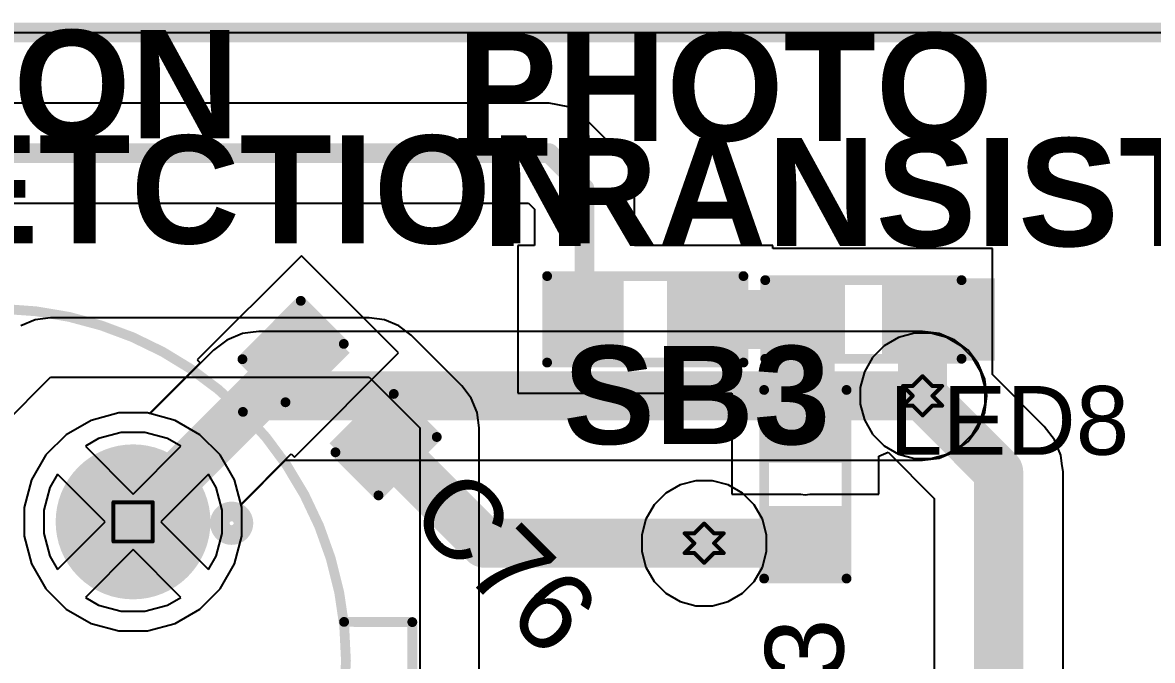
# Model space of a CAD drawing. Header units: inches. Extents: x -3 to 5437, y -3 to 5435.
# Drawn here: x 181.02 to 195.63, y 113.1 to 121.35 of the extents above; entities that cross this region are included whole.
import ezdxf

# ---------------------------------------------------------------- set-up
doc = ezdxf.new("R2010")
doc.units = ezdxf.units.IN
for name, color, linetype in [('Board Outline', 216, 'Continuous'), ('Bottom Layer', 5, 'Continuous'), ('Bottom Solder', 6, 'Continuous'), ('Drill Drawing', 1, 'Continuous'), ('GND', 16, 'Continuous'), ('Multi-Layer', 9, 'Continuous'), ('Pad Holes', 156, 'Continuous'), ('PWR', 76, 'Continuous'), ('Top Layer', 1, 'Continuous'), ('Top Overlay', 2, 'Continuous'), ('Top Paste', 8, 'Continuous'), ('Top Solder', 216, 'Continuous'), ('Via Holes', 16, 'Continuous')]:
    doc.layers.add(name, color=color, linetype=linetype)
doc.styles.add('Arial', font='', dxfattribs={"height": 0.2})
doc.styles.add('Arial_Bold', font='', dxfattribs={"height": 0.2})
doc.styles.get('Arial').set_extended_font_data('Arial')
doc.styles.get('Arial_Bold').set_extended_font_data('Arial', bold=True)

# ---------------------------------------------------------------- blocks, each defined once
blk = doc.blocks.new('AS312_288')
at = {"layer": 'Bottom Layer'}
h = blk.add_hatch(color=5, dxfattribs=at)
edge = h.paths.add_edge_path()
edge.add_arc((-2.54, 1.27), 0.8999982, 0, 360)
h = blk.add_hatch(color=5, dxfattribs=at)
edge = h.paths.add_edge_path()
edge.add_arc((2.54, 1.27), 0.8999982, 0, 360)
h = blk.add_hatch(color=5, dxfattribs=at)
edge = h.paths.add_edge_path()
edge.add_arc((2.54e-06, -1.27), 0.8999982, 0, 360)
at = {"layer": 'Bottom Solder'}
h = blk.add_hatch(color=6, dxfattribs=at)
edge = h.paths.add_edge_path()
edge.add_arc((-2.54, 1.27), 1.0015982, 0, 360)
h = blk.add_hatch(color=6, dxfattribs=at)
edge = h.paths.add_edge_path()
edge.add_arc((2.54, 1.27), 1.0015982, 0, 360)
h = blk.add_hatch(color=6, dxfattribs=at)
edge = h.paths.add_edge_path()
edge.add_arc((2.54e-06, -1.27), 1.0015982, 0, 360)
at = {"layer": 'GND'}
h = blk.add_hatch(color=16, dxfattribs=at)
edge = h.paths.add_edge_path()
edge.add_arc((-2.54, 1.27), 0.8999982, 0, 360)
h = blk.add_hatch(color=16, dxfattribs=at)
edge = h.paths.add_edge_path()
edge.add_arc((2.54, 1.27), 0.8999982, 0, 360)
h = blk.add_hatch(color=16, dxfattribs=at)
edge = h.paths.add_edge_path()
edge.add_arc((2.54e-06, -1.27), 0.8999982, 0, 360)
at = {"layer": 'Multi-Layer'}
h = blk.add_hatch(color=9, dxfattribs=at)
edge = h.paths.add_edge_path()
edge.add_arc((-2.54, 1.27), 0.8999982, 0, 360)
h = blk.add_hatch(color=9, dxfattribs=at)
edge = h.paths.add_edge_path()
edge.add_arc((2.54, 1.27), 0.8999982, 0, 360)
h = blk.add_hatch(color=9, dxfattribs=at)
edge = h.paths.add_edge_path()
edge.add_arc((2.54e-06, -1.27), 0.8999982, 0, 360)
at = {"layer": 'Pad Holes'}
h = blk.add_hatch(color=7, dxfattribs=at)
edge = h.paths.add_edge_path()
edge.add_arc((-2.54, 1.27), 0.4499991, 0, 360)
h = blk.add_hatch(color=7, dxfattribs=at)
edge = h.paths.add_edge_path()
edge.add_arc((2.54, 1.27), 0.4499991, 0, 360)
h = blk.add_hatch(color=7, dxfattribs=at)
edge = h.paths.add_edge_path()
edge.add_arc((2.54e-06, -1.27), 0.4499991, 0, 360)
at = {"layer": 'PWR'}
h = blk.add_hatch(color=76, dxfattribs=at)
edge = h.paths.add_edge_path()
edge.add_arc((-2.54, 1.27), 0.8999982, 0, 360)
h = blk.add_hatch(color=76, dxfattribs=at)
edge = h.paths.add_edge_path()
edge.add_arc((2.54, 1.27), 0.8999982, 0, 360)
h = blk.add_hatch(color=76, dxfattribs=at)
edge = h.paths.add_edge_path()
edge.add_arc((2.54e-06, -1.27), 0.8999982, 0, 360)
at = {"layer": 'Top Layer'}
h = blk.add_hatch(color=1, dxfattribs=at)
edge = h.paths.add_edge_path()
edge.add_arc((-2.54, 1.27), 0.8999982, 0, 360)
h = blk.add_hatch(color=1, dxfattribs=at)
edge = h.paths.add_edge_path()
edge.add_arc((2.54, 1.27), 0.8999982, 0, 360)
h = blk.add_hatch(color=1, dxfattribs=at)
edge = h.paths.add_edge_path()
edge.add_arc((2.54e-06, -1.27), 0.8999982, 0, 360)
at = {"layer": 'Top Solder'}
h = blk.add_hatch(color=216, dxfattribs=at)
edge = h.paths.add_edge_path()
edge.add_arc((-2.54, 1.27), 1.0015982, 0, 360)
h = blk.add_hatch(color=216, dxfattribs=at)
edge = h.paths.add_edge_path()
edge.add_arc((2.54, 1.27), 1.0015982, 0, 360)
h = blk.add_hatch(color=216, dxfattribs=at)
edge = h.paths.add_edge_path()
edge.add_arc((2.54e-06, -1.27), 1.0015982, 0, 360)
at = {"layer": 'Top Overlay'}
for points in [[(4.54999852, 1.27, 0.127, 0.127, 1), (-4.550003599999999, 1.27, 0.127, 0.127, 1)], [(-3.50271334, 5.44806886, 0.0635, 0.0635, 1), (-3.43921334, 5.44806886, 0.0635, 0.0635, 1)], [(-3.50271334, 5.44806886, 0.0635, 0.0635, 1), (-3.43921334, 5.44806886, 0.0635, 0.0635, 1)], [(-2.8785947, 4.823952759999999, 0.0635, 0.0635, 1), (-2.8150947, 4.823952759999999, 0.0635, 0.0635, 1)], [(-4.21027352, 4.74050868, 0.0635, 0.0635, 1), (-4.14677352, 4.74050868, 0.0635, 0.0635, 1)], [(-4.209818859999999, 4.74096334, 0.0635, 0.0635, 1), (-4.14631886, 4.74096334, 0.0635, 0.0635, 1)], [(-3.587749999999999, 4.11479746, 0.0635, 0.0635, 1), (-3.52425, 4.11479746, 0.0635, 0.0635, 1)], [(-3.2766, 2.1844, 0.254, 0.254, 1), (-3.581399999999999, 2.1844, 0.254, 0.254, 1)], [(-3.644899999999999, 2.1844, 0.127, 0.127, 1), (-3.5179, 2.1844, 0.127, 0.127, 1)], [(-3.3401, 2.1844, 0.127, 0.127, 1), (-3.2131, 2.1844, 0.127, 0.127, 1)], [(-4.5817536, 1.27, 0.0635, 0.0635, 1), (-4.5182536, 1.27, 0.0635, 0.0635, 1)], [(4.51824852, 1.27, 0.0635, 0.0635, 1), (4.58174852, 1.27, 0.0635, 0.0635, 1)]]:
    blk.add_lwpolyline(points, format="xyseb", close=True, dxfattribs=at)
for points in [[(-3.47096334, 5.44806886, 0.127, 0.127, 0), (-4.17806886, 4.74096334, 0.127, 0.127, 0)], [(-2.8468447, 4.823952759999999, 0.127, 0.127, 0), (-3.47096334, 5.44806886, 0.127, 0.127, 0)], [(-3.556, 4.11479746, 0.127, 0.127, 0), (-4.17852352, 4.74050868, 0.127, 0.127, 0)]]:
    blk.add_lwpolyline(points, format="xyseb", dxfattribs=at)
blk = doc.blocks.new('ALS_PT19_315C_L177_TR_329')
at = {"layer": 'Top Layer'}
for points in [[(-1.15999895, 0.41000045), (-0.33999805, 0.41000045), (-0.33999805, -0.41000045), (-1.15999895, -0.41000045)], [(0.34000059, 0.41000045), (1.16000149, 0.41000045), (1.16000149, -0.41000045), (0.34000059, -0.41000045)]]:
    blk.add_hatch(color=1, dxfattribs=at).paths.add_polyline_path(points)
at = {"layer": 'Top Overlay'}
blk.add_hatch(color=2, dxfattribs=at).paths.add_polyline_path([(-1.70194478, -0.53325522), (-1.27014478, -0.53325522), (-1.27014478, 0.5335447799999999), (-1.70194478, 0.5335447799999999)])
at = {"layer": 'Top Paste'}
for points in [[(-1.15999895, 0.41000045), (-0.33999805, 0.41000045), (-0.33999805, -0.41000045), (-1.15999895, -0.41000045)], [(0.34000059, 0.41000045), (1.16000149, 0.41000045), (1.16000149, -0.41000045), (0.34000059, -0.41000045)]]:
    blk.add_hatch(color=8, dxfattribs=at).paths.add_polyline_path(points)
at = {"layer": 'Top Solder'}
for points in [[(-1.26159895, 0.51160045), (-0.23839805, 0.51160045), (-0.23839805, -0.51160045), (-1.26159895, -0.51160045)], [(0.23840059, 0.51160045), (1.26160149, 0.51160045), (1.26160149, -0.51160045), (0.23840059, -0.51160045)]]:
    blk.add_hatch(color=216, dxfattribs=at).paths.add_polyline_path(points)
at = {"layer": 'Top Overlay'}
for points in [[(-1.26999746, 0.508, 0.127, 0.127, 0), (-1.26999746, -0.508, 0.127, 0.127, 0)], [(1.2446, 0.508, 0.127, 0.127, 0), (-1.26999746, 0.508, 0.127, 0.127, 0)], [(1.27, 0.508, 0.127, 0.127, 0), (1.27, -0.508, 0.127, 0.127, 0)], [(1.27, -0.508, 0.127, 0.127, 0), (-1.26999746, -0.508, 0.127, 0.127, 0)]]:
    blk.add_lwpolyline(points, format="xyseb", dxfattribs=at)
for points in [[(-1.30174746, 0.508, 0.0635, 0.0635, 1), (-1.23824746, 0.508, 0.0635, 0.0635, 1)], [(-1.30174746, 0.508, 0.0635, 0.0635, 1), (-1.23824746, 0.508, 0.0635, 0.0635, 1)], [(1.21285, 0.508, 0.0635, 0.0635, 1), (1.27635, 0.508, 0.0635, 0.0635, 1)], [(1.23825, 0.508, 0.0635, 0.0635, 1), (1.30175, 0.508, 0.0635, 0.0635, 1)], [(-1.30174746, -0.508, 0.0635, 0.0635, 1), (-1.23824746, -0.508, 0.0635, 0.0635, 1)], [(-1.30174746, -0.508, 0.0635, 0.0635, 1), (-1.23824746, -0.508, 0.0635, 0.0635, 1)], [(1.23825, -0.508, 0.0635, 0.0635, 1), (1.30175, -0.508, 0.0635, 0.0635, 1)], [(1.23825, -0.508, 0.0635, 0.0635, 1), (1.30175, -0.508, 0.0635, 0.0635, 1)]]:
    blk.add_lwpolyline(points, format="xyseb", close=True, dxfattribs=at)
blk = doc.blocks.new('C__0603_350')
at = {"layer": 'Top Layer'}
for points in [[(-0.3809999999999999, 0.4445), (-0.3809999999999999, -0.4445), (-1.143, -0.4445), (-1.143, 0.4445)], [(1.143, 0.4445), (1.143, -0.4445), (0.3809999999999999, -0.4445), (0.3809999999999999, 0.4445)]]:
    blk.add_hatch(color=1, dxfattribs=at).paths.add_polyline_path(points)
at = {"layer": 'Top Paste'}
for points in [[(-0.3809999999999999, 0.4445), (-0.3809999999999999, -0.4445), (-1.143, -0.4445), (-1.143, 0.4445)], [(1.143, 0.4445), (1.143, -0.4445), (0.3809999999999999, -0.4445), (0.3809999999999999, 0.4445)]]:
    blk.add_hatch(color=8, dxfattribs=at).paths.add_polyline_path(points)
at = {"layer": 'Top Solder'}
for points in [[(-0.3210001199999999, 0.50449988), (-0.3210001199999999, -0.50449988), (-1.20299988, -0.50449988), (-1.20299988, 0.50449988)], [(1.20299988, 0.50449988), (1.20299988, -0.50449988), (0.3210001199999999, -0.50449988), (0.3210001199999999, 0.50449988)]]:
    blk.add_hatch(color=216, dxfattribs=at).paths.add_polyline_path(points)
at = {"layer": 'Top Overlay'}
for points in [[(-1.2446, -0.5334, 0.127, 0.127, 0), (-1.2446, 0.5334, 0.127, 0.127, 0)], [(-1.2446, 0.5334, 0.127, 0.127, 0), (-0.4571999999999999, 0.5334, 0.127, 0.127, 0)], [(0.4571999999999999, 0.5334, 0.127, 0.127, 0), (1.2446, 0.5334, 0.127, 0.127, 0)], [(1.2446, -0.5334, 0.127, 0.127, 0), (1.2446, 0.5334, 0.127, 0.127, 0)], [(-1.2446, -0.5334, 0.127, 0.127, 0), (-0.4571999999999999, -0.5334, 0.127, 0.127, 0)], [(0.4571999999999999, -0.5334, 0.127, 0.127, 0), (1.2446, -0.5334, 0.127, 0.127, 0)]]:
    blk.add_lwpolyline(points, format="xyseb", dxfattribs=at)
for points in [[(-1.27635, 0.5334, 0.0635, 0.0635, 1), (-1.21285, 0.5334, 0.0635, 0.0635, 1)], [(-1.27635, 0.5334, 0.0635, 0.0635, 1), (-1.21285, 0.5334, 0.0635, 0.0635, 1)], [(-0.4889499999999999, 0.5334, 0.0635, 0.0635, 1), (-0.42545, 0.5334, 0.0635, 0.0635, 1)], [(0.42545, 0.5334, 0.0635, 0.0635, 1), (0.4889499999999999, 0.5334, 0.0635, 0.0635, 1)], [(1.21285, 0.5334, 0.0635, 0.0635, 1), (1.27635, 0.5334, 0.0635, 0.0635, 1)], [(1.21285, 0.5334, 0.0635, 0.0635, 1), (1.27635, 0.5334, 0.0635, 0.0635, 1)], [(-1.27635, -0.5334, 0.0635, 0.0635, 1), (-1.21285, -0.5334, 0.0635, 0.0635, 1)], [(-1.27635, -0.5334, 0.0635, 0.0635, 1), (-1.21285, -0.5334, 0.0635, 0.0635, 1)], [(-0.4889499999999999, -0.5334, 0.0635, 0.0635, 1), (-0.42545, -0.5334, 0.0635, 0.0635, 1)], [(0.42545, -0.5334, 0.0635, 0.0635, 1), (0.4889499999999999, -0.5334, 0.0635, 0.0635, 1)], [(1.21285, -0.5334, 0.0635, 0.0635, 1), (1.27635, -0.5334, 0.0635, 0.0635, 1)], [(1.21285, -0.5334, 0.0635, 0.0635, 1), (1.27635, -0.5334, 0.0635, 0.0635, 1)]]:
    blk.add_lwpolyline(points, format="xyseb", close=True, dxfattribs=at)
blk = doc.blocks.new('S______B______417')
at = {"layer": 'Top Layer'}
for points in [[(-1.143, -0.4445), (-1.143, 0.4445), (-0.3809999999999999, 0.4445), (-0.3809999999999999, -0.4445)], [(0.3809999999999999, -0.4445), (0.3809999999999999, 0.4445), (1.143, 0.4445), (1.143, -0.4445)]]:
    blk.add_hatch(color=1, dxfattribs=at).paths.add_polyline_path(points)
at = {"layer": 'Top Paste'}
for points in [[(-1.143, -0.4445), (-1.143, 0.4445), (-0.3809999999999999, 0.4445), (-0.3809999999999999, -0.4445)], [(0.3809999999999999, -0.4445), (0.3809999999999999, 0.4445), (1.143, 0.4445), (1.143, -0.4445)]]:
    blk.add_hatch(color=8, dxfattribs=at).paths.add_polyline_path(points)
at = {"layer": 'Top Solder'}
for points in [[(-1.2446, -0.5460999999999999), (-1.2446, 0.5460999999999999), (-0.2794, 0.5460999999999999), (-0.2794, -0.5460999999999999)], [(0.2794, -0.5460999999999999), (0.2794, 0.5460999999999999), (1.2446, 0.5460999999999999), (1.2446, -0.5460999999999999)]]:
    blk.add_hatch(color=216, dxfattribs=at).paths.add_polyline_path(points)
at = {"layer": 'Top Overlay'}
for points in [[(1.27, 0.5588, 0.127, 0.127, 0), (-1.27, 0.5588, 0.127, 0.127, 0)], [(-1.27, 0.5588, 0.127, 0.127, 0), (-1.27, -0.5588, 0.127, 0.127, 0)], [(1.27, 0.5588, 0.127, 0.127, 0), (1.27, -0.5588, 0.127, 0.127, 0)], [(1.27, -0.5588, 0.127, 0.127, 0), (-1.27, -0.5588, 0.127, 0.127, 0)]]:
    blk.add_lwpolyline(points, format="xyseb", dxfattribs=at)
for points in [[(-1.30175, 0.5588, 0.0635, 0.0635, 1), (-1.23825, 0.5588, 0.0635, 0.0635, 1)], [(-1.30175, 0.5588, 0.0635, 0.0635, 1), (-1.23825, 0.5588, 0.0635, 0.0635, 1)], [(1.23825, 0.5588, 0.0635, 0.0635, 1), (1.30175, 0.5588, 0.0635, 0.0635, 1)], [(1.23825, 0.5588, 0.0635, 0.0635, 1), (1.30175, 0.5588, 0.0635, 0.0635, 1)], [(-1.30175, -0.5588, 0.0635, 0.0635, 1), (-1.23825, -0.5588, 0.0635, 0.0635, 1)], [(-1.30175, -0.5588, 0.0635, 0.0635, 1), (-1.23825, -0.5588, 0.0635, 0.0635, 1)], [(1.23825, -0.5588, 0.0635, 0.0635, 1), (1.30175, -0.5588, 0.0635, 0.0635, 1)], [(1.23825, -0.5588, 0.0635, 0.0635, 1), (1.30175, -0.5588, 0.0635, 0.0635, 1)]]:
    blk.add_lwpolyline(points, format="xyseb", close=True, dxfattribs=at)
blk = doc.blocks.new('R___0603_423')
at = {"layer": 'Top Layer'}
for points in [[(-0.3809999999999999, 0.4445), (-0.3809999999999999, -0.4445), (-1.143, -0.4445), (-1.143, 0.4445)], [(1.143, 0.4445), (1.143, -0.4445), (0.3809999999999999, -0.4445), (0.3809999999999999, 0.4445)]]:
    blk.add_hatch(color=1, dxfattribs=at).paths.add_polyline_path(points)
at = {"layer": 'Top Paste'}
for points in [[(-0.3809999999999999, 0.4445), (-0.3809999999999999, -0.4445), (-1.143, -0.4445), (-1.143, 0.4445)], [(1.143, 0.4445), (1.143, -0.4445), (0.3809999999999999, -0.4445), (0.3809999999999999, 0.4445)]]:
    blk.add_hatch(color=8, dxfattribs=at).paths.add_polyline_path(points)
at = {"layer": 'Top Solder'}
for points in [[(-0.2794, 0.5460999999999999), (-0.2794, -0.5460999999999999), (-1.2446, -0.5460999999999999), (-1.2446, 0.5460999999999999)], [(1.2446, 0.5460999999999999), (1.2446, -0.5460999999999999), (0.2794, -0.5460999999999999), (0.2794, 0.5460999999999999)]]:
    blk.add_hatch(color=216, dxfattribs=at).paths.add_polyline_path(points)
at = {"layer": 'Top Overlay'}
for points in [[(-1.2192, 0.5334, 0.127, 0.127, 0), (-1.2192, -0.5334, 0.127, 0.127, 0)], [(-1.2192, 0.5334, 0.127, 0.127, 0), (1.2192, 0.5334, 0.127, 0.127, 0)], [(1.2192, 0.5334, 0.127, 0.127, 0), (1.2192, -0.5334, 0.127, 0.127, 0)], [(-1.2192, -0.5334, 0.127, 0.127, 0), (1.2192, -0.5334, 0.127, 0.127, 0)]]:
    blk.add_lwpolyline(points, format="xyseb", dxfattribs=at)
for points in [[(-1.25095, 0.5334, 0.0635, 0.0635, 1), (-1.18745, 0.5334, 0.0635, 0.0635, 1)], [(-1.25095, 0.5334, 0.0635, 0.0635, 1), (-1.18745, 0.5334, 0.0635, 0.0635, 1)], [(1.18745, 0.5334, 0.0635, 0.0635, 1), (1.25095, 0.5334, 0.0635, 0.0635, 1)], [(1.18745, 0.5334, 0.0635, 0.0635, 1), (1.25095, 0.5334, 0.0635, 0.0635, 1)], [(-1.25095, -0.5334, 0.0635, 0.0635, 1), (-1.18745, -0.5334, 0.0635, 0.0635, 1)], [(-1.25095, -0.5334, 0.0635, 0.0635, 1), (-1.18745, -0.5334, 0.0635, 0.0635, 1)], [(1.18745, -0.5334, 0.0635, 0.0635, 1), (1.25095, -0.5334, 0.0635, 0.0635, 1)], [(1.18745, -0.5334, 0.0635, 0.0635, 1), (1.25095, -0.5334, 0.0635, 0.0635, 1)]]:
    blk.add_lwpolyline(points, format="xyseb", close=True, dxfattribs=at)

msp = doc.modelspace()

# ---------------------------------------------------------------- hatches: boundary and pattern name
at = {"layer": 'Bottom Layer'}
h = msp.add_hatch(color=5, dxfattribs=at)
edge = h.paths.add_edge_path()
edge.add_arc((192.66178384, 116.5233382), 0.2999994, 0, 360)
h = msp.add_hatch(color=5, dxfattribs=at)
edge = h.paths.add_edge_path()
edge.add_arc((189.83623704, 114.6183382), 0.2999994, 0, 360)
at = {"layer": 'GND'}
h = msp.add_hatch(color=16, dxfattribs=at)
edge = h.paths.add_edge_path()
edge.add_arc((192.66178384, 116.5233382), 0.2999994, 0, 360)
h = msp.add_hatch(color=16, dxfattribs=at)
edge = h.paths.add_edge_path()
edge.add_arc((189.83623704, 114.6183382), 0.2999994, 0, 360)
at = {"layer": 'PWR'}
h = msp.add_hatch(color=76, dxfattribs=at)
edge = h.paths.add_edge_path()
edge.add_arc((192.66178384, 116.5233382), 0.2999994, 0, 360)
h = msp.add_hatch(color=76, dxfattribs=at)
edge = h.paths.add_edge_path()
edge.add_arc((189.83623704, 114.6183382), 0.2999994, 0, 360)
at = {"layer": 'Top Layer'}
h = msp.add_hatch(color=1, dxfattribs=at)
edge = h.paths.add_edge_path()
edge.add_arc((192.66178384, 116.5233382), 0.2999994, 0, 360)
h = msp.add_hatch(color=1, dxfattribs=at)
edge = h.paths.add_edge_path()
edge.add_arc((189.83623704, 114.6183382), 0.2999994, 0, 360)
at = {"layer": 'Via Holes'}
h = msp.add_hatch(color=7, dxfattribs=at)
edge = h.paths.add_edge_path()
edge.add_arc((192.66178384, 116.5233382), 0.1499997, 0, 360)
h = msp.add_hatch(color=7, dxfattribs=at)
edge = h.paths.add_edge_path()
edge.add_arc((189.83623704, 114.6183382), 0.1499997, 0, 360)

# ---------------------------------------------------------------- linework, layer by layer
at = {"layer": 'Board Outline'}
msp.add_lwpolyline([(-2.77697438, 121.22046368, 0.254, 0.254, 0), (202.22302456, 121.22046368, 0.254, 0.254, 0)], format="xyseb", dxfattribs=at)
at = {"layer": 'Bottom Layer'}
for p, q in [((50.23043294, 121.22043066), (198.6776824, 121.22043066)), ((183.66041246, 117.24441118), (183.48797186, 117.11208988)), ((183.86122486, 117.3275911), (183.66041246, 117.24441118)), ((183.9689742, 117.34177446), (183.86122486, 117.3275911)), ((184.07672354, 117.35596036), (183.9689742, 117.34177446)), ((192.66178384, 117.35596036), (184.07672354, 117.35596036)), ((192.87728252, 117.32758856), (192.66178384, 117.35596036)), ((193.07809492, 117.24441118), (192.87728252, 117.32758856)), ((193.25053552, 117.11208988), (193.07809492, 117.24441118)), ((183.48797186, 117.11208988), (182.6686085, 116.29272652)), ((193.38285682, 116.93964928), (193.25053552, 117.11208988)), ((193.4660342, 116.73883688), (193.38285682, 116.93964928)), ((193.494406, 116.5233382), (193.4660342, 116.73883688)), ((193.4660342, 116.30783952), (193.494406, 116.5233382)), ((181.90418534, 116.20631064), (181.58311918, 116.02094398)), ((182.2622847, 116.30226168), (181.90418534, 116.20631064)), ((182.63301802, 116.30226168), (182.2622847, 116.30226168)), ((182.6686085, 116.29272652), (182.63301802, 116.30226168)), ((193.38285682, 116.10702712), (193.4660342, 116.30783952)), ((193.25053552, 115.93458652), (193.38285682, 116.10702712)), ((181.58311918, 116.02094398), (181.3209734, 115.7587982)), ((193.07809492, 115.80226522), (193.25053552, 115.93458652)), ((192.87728252, 115.71908784), (193.07809492, 115.80226522)), ((181.3209734, 115.7587982), (181.13560674, 115.43773204)), ((183.84611186, 115.11522316), (184.42160474, 115.69071604)), ((184.42160474, 115.69071604), (192.66178384, 115.69071604)), ((192.66178384, 115.69071604), (192.87728252, 115.71908784)), ((181.13560674, 115.43773204), (181.0396557, 115.07963268)), ((181.0396557, 115.07963268), (181.0396557, 114.70889936)), ((183.85564702, 115.07963268), (183.84611186, 115.11522316)), ((183.85564702, 114.70889936), (183.85564702, 115.07963268)), ((181.0396557, 114.70889936), (181.13560674, 114.3508)), ((183.75969598, 114.3508), (183.85564702, 114.70889936)), ((181.13560674, 114.3508), (181.3209734, 114.02973384)), ((183.57432932, 114.02973384), (183.75969598, 114.3508)), ((181.3209734, 114.02973384), (181.58311918, 113.76758806)), ((183.31218354, 113.76758806), (183.57432932, 114.02973384)), ((181.58311918, 113.76758806), (181.90418534, 113.5822214)), ((182.99111738, 113.5822214), (183.31218354, 113.76758806)), ((181.90418534, 113.5822214), (182.2622847, 113.48627036)), ((182.63301802, 113.48627036), (182.99111738, 113.5822214)), ((182.2622847, 113.48627036), (182.63301802, 113.48627036))]:
    msp.add_line(p, q, dxfattribs=at)
for points in [[(182.44765136, 114.89426602, 0.635, 0.635, 0), (184.07672354, 116.5233382, 0.635, 0.635, 0)], [(184.07672354, 116.5233382, 0.635, 0.635, 0), (192.66178384, 116.5233382, 0.635, 0.635, 0)]]:
    msp.add_lwpolyline(points, format="xyseb", dxfattribs=at)
for points in [[(183.91797354, 116.5233382, 0.3175, 0.3175, 1), (184.23547354, 116.5233382, 0.3175, 0.3175, 1)], [(183.91797354, 116.5233382, 0.3175, 0.3175, 1), (184.23547354, 116.5233382, 0.3175, 0.3175, 1)], [(192.50303384, 116.5233382, 0.3175, 0.3175, 1), (192.82053384, 116.5233382, 0.3175, 0.3175, 1)], [(182.28890136, 114.89426602, 0.3175, 0.3175, 1), (182.60640136, 114.89426602, 0.3175, 0.3175, 1)]]:
    msp.add_lwpolyline(points, format="xyseb", close=True, dxfattribs=at)
at = {"layer": 'Drill Drawing'}
for points in [[(192.53478384, 116.6503382, 0.0508, 0.0508, 0), (192.66178384, 116.7773382, 0.0508, 0.0508, 0)], [(192.66178384, 116.7773382, 0.0508, 0.0508, 0), (192.78878384, 116.6503382, 0.0508, 0.0508, 0)], [(192.40778384, 116.6503382, 0.0508, 0.0508, 0), (192.53478384, 116.5233382, 0.0508, 0.0508, 0)], [(192.40778384, 116.6503382, 0.0508, 0.0508, 0), (192.53478384, 116.6503382, 0.0508, 0.0508, 0)], [(192.78878384, 116.6503382, 0.0508, 0.0508, 0), (192.91578384, 116.6503382, 0.0508, 0.0508, 0)], [(192.78878384, 116.5233382, 0.0508, 0.0508, 0), (192.91578384, 116.6503382, 0.0508, 0.0508, 0)], [(192.40778384, 116.3963382, 0.0508, 0.0508, 0), (192.53478384, 116.5233382, 0.0508, 0.0508, 0)], [(192.78878384, 116.5233382, 0.0508, 0.0508, 0), (192.91578384, 116.3963382, 0.0508, 0.0508, 0)], [(192.40778384, 116.3963382, 0.0508, 0.0508, 0), (192.53478384, 116.3963382, 0.0508, 0.0508, 0)], [(192.53478384, 116.3963382, 0.0508, 0.0508, 0), (192.66178384, 116.2693382, 0.0508, 0.0508, 0)], [(192.66178384, 116.2693382, 0.0508, 0.0508, 0), (192.78878384, 116.3963382, 0.0508, 0.0508, 0)], [(192.78878384, 116.3963382, 0.0508, 0.0508, 0), (192.91578384, 116.3963382, 0.0508, 0.0508, 0)], [(182.19365136, 115.14826602, 0.0508, 0.0508, 0), (182.70165136, 115.14826602, 0.0508, 0.0508, 0)], [(182.19365136, 114.64026602, 0.0508, 0.0508, 0), (182.19365136, 115.14826602, 0.0508, 0.0508, 0)], [(182.70165136, 114.64026602, 0.0508, 0.0508, 0), (182.70165136, 115.14826602, 0.0508, 0.0508, 0)], [(189.70923704, 114.7453382, 0.0508, 0.0508, 0), (189.83623704, 114.8723382, 0.0508, 0.0508, 0)], [(189.83623704, 114.8723382, 0.0508, 0.0508, 0), (189.96323704, 114.7453382, 0.0508, 0.0508, 0)], [(189.58223704, 114.7453382, 0.0508, 0.0508, 0), (189.70923704, 114.6183382, 0.0508, 0.0508, 0)], [(189.58223704, 114.7453382, 0.0508, 0.0508, 0), (189.70923704, 114.7453382, 0.0508, 0.0508, 0)], [(189.96323704, 114.7453382, 0.0508, 0.0508, 0), (190.09023704, 114.7453382, 0.0508, 0.0508, 0)], [(189.96323704, 114.6183382, 0.0508, 0.0508, 0), (190.09023704, 114.7453382, 0.0508, 0.0508, 0)], [(182.19365136, 114.64026602, 0.0508, 0.0508, 0), (182.70165136, 114.64026602, 0.0508, 0.0508, 0)], [(189.58223704, 114.4913382, 0.0508, 0.0508, 0), (189.70923704, 114.6183382, 0.0508, 0.0508, 0)], [(189.96323704, 114.6183382, 0.0508, 0.0508, 0), (190.09023704, 114.4913382, 0.0508, 0.0508, 0)], [(189.58223704, 114.4913382, 0.0508, 0.0508, 0), (189.70923704, 114.4913382, 0.0508, 0.0508, 0)], [(189.70923704, 114.4913382, 0.0508, 0.0508, 0), (189.83623704, 114.3643382, 0.0508, 0.0508, 0)], [(189.83623704, 114.3643382, 0.0508, 0.0508, 0), (189.96323704, 114.4913382, 0.0508, 0.0508, 0)], [(189.96323704, 114.4913382, 0.0508, 0.0508, 0), (190.09023704, 114.4913382, 0.0508, 0.0508, 0)]]:
    msp.add_lwpolyline(points, format="xyseb", dxfattribs=at)
for points in [[(192.64908384, 116.7773382, 0.0254, 0.0254, 1), (192.67448384, 116.7773382, 0.0254, 0.0254, 1)], [(192.64908384, 116.7773382, 0.0254, 0.0254, 1), (192.67448384, 116.7773382, 0.0254, 0.0254, 1)], [(192.39508384, 116.6503382, 0.0254, 0.0254, 1), (192.42048384, 116.6503382, 0.0254, 0.0254, 1)], [(192.39508384, 116.6503382, 0.0254, 0.0254, 1), (192.42048384, 116.6503382, 0.0254, 0.0254, 1)], [(192.52208384, 116.6503382, 0.0254, 0.0254, 1), (192.54748384, 116.6503382, 0.0254, 0.0254, 1)], [(192.52208384, 116.6503382, 0.0254, 0.0254, 1), (192.54748384, 116.6503382, 0.0254, 0.0254, 1)], [(192.77608384, 116.6503382, 0.0254, 0.0254, 1), (192.80148384, 116.6503382, 0.0254, 0.0254, 1)], [(192.77608384, 116.6503382, 0.0254, 0.0254, 1), (192.80148384, 116.6503382, 0.0254, 0.0254, 1)], [(192.90308384, 116.6503382, 0.0254, 0.0254, 1), (192.92848384, 116.6503382, 0.0254, 0.0254, 1)], [(192.90308384, 116.6503382, 0.0254, 0.0254, 1), (192.92848384, 116.6503382, 0.0254, 0.0254, 1)], [(192.52208384, 116.5233382, 0.0254, 0.0254, 1), (192.54748384, 116.5233382, 0.0254, 0.0254, 1)], [(192.52208384, 116.5233382, 0.0254, 0.0254, 1), (192.54748384, 116.5233382, 0.0254, 0.0254, 1)], [(192.77608384, 116.5233382, 0.0254, 0.0254, 1), (192.80148384, 116.5233382, 0.0254, 0.0254, 1)], [(192.77608384, 116.5233382, 0.0254, 0.0254, 1), (192.80148384, 116.5233382, 0.0254, 0.0254, 1)], [(192.39508384, 116.3963382, 0.0254, 0.0254, 1), (192.42048384, 116.3963382, 0.0254, 0.0254, 1)], [(192.39508384, 116.3963382, 0.0254, 0.0254, 1), (192.42048384, 116.3963382, 0.0254, 0.0254, 1)], [(192.52208384, 116.3963382, 0.0254, 0.0254, 1), (192.54748384, 116.3963382, 0.0254, 0.0254, 1)], [(192.52208384, 116.3963382, 0.0254, 0.0254, 1), (192.54748384, 116.3963382, 0.0254, 0.0254, 1)], [(192.77608384, 116.3963382, 0.0254, 0.0254, 1), (192.80148384, 116.3963382, 0.0254, 0.0254, 1)], [(192.77608384, 116.3963382, 0.0254, 0.0254, 1), (192.80148384, 116.3963382, 0.0254, 0.0254, 1)], [(192.90308384, 116.3963382, 0.0254, 0.0254, 1), (192.92848384, 116.3963382, 0.0254, 0.0254, 1)], [(192.90308384, 116.3963382, 0.0254, 0.0254, 1), (192.92848384, 116.3963382, 0.0254, 0.0254, 1)], [(192.64908384, 116.2693382, 0.0254, 0.0254, 1), (192.67448384, 116.2693382, 0.0254, 0.0254, 1)], [(192.64908384, 116.2693382, 0.0254, 0.0254, 1), (192.67448384, 116.2693382, 0.0254, 0.0254, 1)], [(182.18095136, 115.14826602, 0.0254, 0.0254, 1), (182.20635136, 115.14826602, 0.0254, 0.0254, 1)], [(182.18095136, 115.14826602, 0.0254, 0.0254, 1), (182.20635136, 115.14826602, 0.0254, 0.0254, 1)], [(182.68895136, 115.14826602, 0.0254, 0.0254, 1), (182.71435136, 115.14826602, 0.0254, 0.0254, 1)], [(182.68895136, 115.14826602, 0.0254, 0.0254, 1), (182.71435136, 115.14826602, 0.0254, 0.0254, 1)], [(189.82353704, 114.8723382, 0.0254, 0.0254, 1), (189.84893704, 114.8723382, 0.0254, 0.0254, 1)], [(189.82353704, 114.8723382, 0.0254, 0.0254, 1), (189.84893704, 114.8723382, 0.0254, 0.0254, 1)], [(189.56953704, 114.7453382, 0.0254, 0.0254, 1), (189.59493704, 114.7453382, 0.0254, 0.0254, 1)], [(189.56953704, 114.7453382, 0.0254, 0.0254, 1), (189.59493704, 114.7453382, 0.0254, 0.0254, 1)], [(189.69653704, 114.7453382, 0.0254, 0.0254, 1), (189.72193704, 114.7453382, 0.0254, 0.0254, 1)], [(189.69653704, 114.7453382, 0.0254, 0.0254, 1), (189.72193704, 114.7453382, 0.0254, 0.0254, 1)], [(189.95053704, 114.7453382, 0.0254, 0.0254, 1), (189.97593704, 114.7453382, 0.0254, 0.0254, 1)], [(189.95053704, 114.7453382, 0.0254, 0.0254, 1), (189.97593704, 114.7453382, 0.0254, 0.0254, 1)], [(190.07753704, 114.7453382, 0.0254, 0.0254, 1), (190.10293704, 114.7453382, 0.0254, 0.0254, 1)], [(190.07753704, 114.7453382, 0.0254, 0.0254, 1), (190.10293704, 114.7453382, 0.0254, 0.0254, 1)], [(182.18095136, 114.64026602, 0.0254, 0.0254, 1), (182.20635136, 114.64026602, 0.0254, 0.0254, 1)], [(182.18095136, 114.64026602, 0.0254, 0.0254, 1), (182.20635136, 114.64026602, 0.0254, 0.0254, 1)], [(182.68895136, 114.64026602, 0.0254, 0.0254, 1), (182.71435136, 114.64026602, 0.0254, 0.0254, 1)], [(182.68895136, 114.64026602, 0.0254, 0.0254, 1), (182.71435136, 114.64026602, 0.0254, 0.0254, 1)], [(189.69653704, 114.6183382, 0.0254, 0.0254, 1), (189.72193704, 114.6183382, 0.0254, 0.0254, 1)], [(189.69653704, 114.6183382, 0.0254, 0.0254, 1), (189.72193704, 114.6183382, 0.0254, 0.0254, 1)], [(189.95053704, 114.6183382, 0.0254, 0.0254, 1), (189.97593704, 114.6183382, 0.0254, 0.0254, 1)], [(189.95053704, 114.6183382, 0.0254, 0.0254, 1), (189.97593704, 114.6183382, 0.0254, 0.0254, 1)], [(189.56953704, 114.4913382, 0.0254, 0.0254, 1), (189.59493704, 114.4913382, 0.0254, 0.0254, 1)], [(189.56953704, 114.4913382, 0.0254, 0.0254, 1), (189.59493704, 114.4913382, 0.0254, 0.0254, 1)], [(189.69653704, 114.4913382, 0.0254, 0.0254, 1), (189.72193704, 114.4913382, 0.0254, 0.0254, 1)], [(189.69653704, 114.4913382, 0.0254, 0.0254, 1), (189.72193704, 114.4913382, 0.0254, 0.0254, 1)], [(189.95053704, 114.4913382, 0.0254, 0.0254, 1), (189.97593704, 114.4913382, 0.0254, 0.0254, 1)], [(189.95053704, 114.4913382, 0.0254, 0.0254, 1), (189.97593704, 114.4913382, 0.0254, 0.0254, 1)], [(190.07753704, 114.4913382, 0.0254, 0.0254, 1), (190.10293704, 114.4913382, 0.0254, 0.0254, 1)], [(190.07753704, 114.4913382, 0.0254, 0.0254, 1), (190.10293704, 114.4913382, 0.0254, 0.0254, 1)], [(189.82353704, 114.3643382, 0.0254, 0.0254, 1), (189.84893704, 114.3643382, 0.0254, 0.0254, 1)], [(189.82353704, 114.3643382, 0.0254, 0.0254, 1), (189.84893704, 114.3643382, 0.0254, 0.0254, 1)]]:
    msp.add_lwpolyline(points, format="xyseb", close=True, dxfattribs=at)
at = {"layer": 'GND'}
for p, q in [((50.23045579999999, 121.2204586), (198.43117794, 121.2204586)), ((192.3499074, 117.27627294), (192.16566088, 117.16989774)), ((192.55540864, 117.3313376), (192.3499074, 117.27627294)), ((192.76815904, 117.3313376), (192.55540864, 117.3313376)), ((192.97366028, 117.27627294), (192.76815904, 117.3313376)), ((193.1579068, 117.16989774), (192.97366028, 117.27627294)), ((192.16566088, 117.16989774), (192.0152243, 117.01946116)), ((193.30834338, 117.01946116), (193.1579068, 117.16989774)), ((192.0152243, 117.01946116), (191.9088491, 116.83521464)), ((193.41471858, 116.83521464), (193.30834338, 117.01946116)), ((191.9088491, 116.83521464), (191.85378444, 116.6297134)), ((193.46978324, 116.6297134), (193.41471858, 116.83521464)), ((191.85378444, 116.6297134), (191.85378444, 116.416963)), ((193.46978324, 116.416963), (193.46978324, 116.6297134)), ((191.85378444, 116.416963), (191.9088491, 116.21146176)), ((193.41471858, 116.21146176), (193.46978324, 116.416963)), ((181.90418534, 116.20631064), (181.58311918, 116.02094398)), ((182.2622847, 116.30226168), (181.90418534, 116.20631064)), ((182.63301802, 116.30226168), (182.2622847, 116.30226168)), ((182.99111738, 116.20631064), (182.63301802, 116.30226168)), ((183.31218354, 116.02094398), (182.99111738, 116.20631064)), ((191.9088491, 116.21146176), (192.0152243, 116.02721524)), ((193.30834338, 116.02721524), (193.41471858, 116.21146176)), ((181.58311918, 116.02094398), (181.3209734, 115.7587982)), ((183.57432932, 115.7587982), (183.31218354, 116.02094398)), ((192.0152243, 116.02721524), (192.16566088, 115.87677866)), ((193.1579068, 115.87677866), (193.30834338, 116.02721524)), ((192.16566088, 115.87677866), (192.3499074, 115.77040346)), ((192.3499074, 115.77040346), (192.55540864, 115.7153388)), ((192.76815904, 115.7153388), (192.97366028, 115.77040346)), ((192.97366028, 115.77040346), (193.1579068, 115.87677866)), ((181.3209734, 115.7587982), (181.13560674, 115.43773204)), ((183.75969598, 115.43773204), (183.57432932, 115.7587982)), ((192.55540864, 115.7153388), (192.76815904, 115.7153388)), ((181.13560674, 115.43773204), (181.0396557, 115.07963268)), ((183.85564702, 115.07963268), (183.75969598, 115.43773204)), ((181.0396557, 115.07963268), (181.0396557, 114.70889936)), ((183.85564702, 114.70889936), (183.85564702, 115.07963268)), ((181.0396557, 114.70889936), (181.13560674, 114.3508)), ((183.75969598, 114.3508), (183.85564702, 114.70889936)), ((181.13560674, 114.3508), (181.3209734, 114.02973384)), ((183.57432932, 114.02973384), (183.75969598, 114.3508)), ((181.3209734, 114.02973384), (181.58311918, 113.76758806)), ((183.31218354, 113.76758806), (183.57432932, 114.02973384)), ((181.58311918, 113.76758806), (181.90418534, 113.5822214)), ((182.99111738, 113.5822214), (183.31218354, 113.76758806)), ((181.90418534, 113.5822214), (182.2622847, 113.48627036)), ((182.63301802, 113.48627036), (182.99111738, 113.5822214)), ((182.2622847, 113.48627036), (182.63301802, 113.48627036))]:
    msp.add_line(p, q, dxfattribs=at)
at = {"layer": 'PWR'}
for p, q in [((50.23045579999999, 121.2204586), (197.8404984, 121.2204586)), ((181.3814, 117.53237606), (181.18247736, 117.50618866)), ((185.50308594, 117.53237606), (181.3814, 117.53237606)), ((185.70200858, 117.50618866), (185.50308594, 117.53237606)), ((181.18247736, 117.50618866), (180.9971107, 117.429407)), ((185.88737524, 117.429407), (185.70200858, 117.50618866)), ((186.04655196, 117.30726602), (185.88737524, 117.429407)), ((186.70005586, 116.65375958), (186.04655196, 117.30726602)), ((192.3499074, 117.27627294), (192.16566088, 117.16989774)), ((192.55540864, 117.3313376), (192.3499074, 117.27627294)), ((192.76815904, 117.3313376), (192.55540864, 117.3313376)), ((192.97366028, 117.27627294), (192.76815904, 117.3313376)), ((193.1579068, 117.16989774), (192.97366028, 117.27627294)), ((192.16566088, 117.16989774), (192.0152243, 117.01946116)), ((193.30834338, 117.01946116), (193.1579068, 117.16989774)), ((192.0152243, 117.01946116), (191.9088491, 116.83521464)), ((193.41471858, 116.83521464), (193.30834338, 117.01946116)), ((191.9088491, 116.83521464), (191.85378444, 116.6297134)), ((193.46978324, 116.6297134), (193.41471858, 116.83521464)), ((180.7718, 116.1542), (181.3814, 116.7638)), ((181.3814, 116.7638), (185.50308594, 116.7638)), ((185.50308594, 116.7638), (186.1566, 116.11028594)), ((186.70006602, 116.65375196), (186.70005586, 116.65375958)), ((186.82220954, 116.4945727), (186.70006602, 116.65375196)), ((186.89898866, 116.30920858), (186.82220954, 116.4945727)), ((191.85378444, 116.6297134), (191.85378444, 116.416963)), ((193.46978324, 116.416963), (193.46978324, 116.6297134)), ((191.85378444, 116.416963), (191.9088491, 116.21146176)), ((193.41471858, 116.21146176), (193.46978324, 116.416963)), ((186.9251786, 116.11028594), (186.89898866, 116.30920858)), ((191.9088491, 116.21146176), (192.0152243, 116.02721524)), ((193.30834338, 116.02721524), (193.41471858, 116.21146176)), ((186.1566, 116.11028594), (186.1566, 100.3554)), ((186.92517606, 116.11026562), (186.9251786, 116.11028594)), ((186.92517606, 100.67375598), (186.92517606, 116.11026562)), ((182.00222426, 115.96962074), (181.83058376, 115.87052518)), ((182.29572634, 116.04826422), (182.00222426, 115.96962074)), ((182.59957638, 116.04826422), (182.29572634, 116.04826422)), ((182.89307846, 115.96962074), (182.59957638, 116.04826422)), ((183.06470626, 115.8705328), (182.89307846, 115.96962074)), ((192.0152243, 116.02721524), (192.16566088, 115.87677866)), ((193.1579068, 115.87677866), (193.30834338, 116.02721524)), ((181.83058376, 115.87052518), (182.4476412, 115.25346774)), ((182.4476412, 115.25346774), (183.06470626, 115.8705328)), ((192.16566088, 115.87677866), (192.3499074, 115.77040346)), ((192.3499074, 115.77040346), (192.55540864, 115.7153388)), ((192.76815904, 115.7153388), (192.97366028, 115.77040346)), ((192.97366028, 115.77040346), (193.1579068, 115.87677866)), ((192.55540864, 115.7153388), (192.76815904, 115.7153388)), ((181.47137696, 115.51130822), (181.37229664, 115.33969312)), ((182.08842932, 114.89425586), (181.47137696, 115.51130822)), ((183.4239156, 115.51132346), (182.80685054, 114.89425586)), ((183.52300608, 115.33969312), (183.4239156, 115.51132346)), ((181.37229664, 115.33969312), (181.29365316, 115.04619104)), ((183.60164956, 115.04619104), (183.52300608, 115.33969312)), ((189.5243606, 115.37127294), (189.34011408, 115.26489774)), ((189.72986184, 115.4263376), (189.5243606, 115.37127294)), ((189.94261224, 115.4263376), (189.72986184, 115.4263376)), ((190.14811348, 115.37127294), (189.94261224, 115.4263376)), ((190.33236, 115.26489774), (190.14811348, 115.37127294)), ((189.34011408, 115.26489774), (189.1896775, 115.11446116)), ((190.48279658, 115.11446116), (190.33236, 115.26489774)), ((181.29365316, 115.04619104), (181.29365316, 114.742341)), ((183.60164956, 114.742341), (183.60164956, 115.04619104)), ((189.1896775, 115.11446116), (189.0833023, 114.93021464)), ((190.58917178, 114.93021464), (190.48279658, 115.11446116)), ((181.47138458, 114.27721112), (182.08842932, 114.89425586)), ((182.80685054, 114.89425586), (183.42391052, 114.27719588)), ((189.0833023, 114.93021464), (189.02823764, 114.7247134)), ((190.64423644, 114.7247134), (190.58917178, 114.93021464)), ((181.29365316, 114.742341), (181.37229664, 114.44883892)), ((183.52300608, 114.44883892), (183.60164956, 114.742341)), ((189.02823764, 114.7247134), (189.02823764, 114.511963)), ((190.64423644, 114.511963), (190.64423644, 114.7247134)), ((181.37229664, 114.44883892), (181.47138458, 114.27721112)), ((182.4476412, 114.53504652), (181.83059392, 113.91800178)), ((183.06469356, 113.91799162), (182.4476412, 114.53504652)), ((183.42391052, 114.27719588), (183.52300608, 114.44883892)), ((189.02823764, 114.511963), (189.0833023, 114.30646176)), ((190.58917178, 114.30646176), (190.64423644, 114.511963)), ((189.0833023, 114.30646176), (189.1896775, 114.12221524)), ((190.48279658, 114.12221524), (190.58917178, 114.30646176)), ((189.1896775, 114.12221524), (189.34011408, 113.97177866)), ((190.33236, 113.97177866), (190.48279658, 114.12221524)), ((181.83059392, 113.91800178), (182.00222426, 113.8189113)), ((182.89307846, 113.8189113), (183.06469356, 113.91799162)), ((189.34011408, 113.97177866), (189.5243606, 113.86540346)), ((189.5243606, 113.86540346), (189.72986184, 113.8103388)), ((189.94261224, 113.8103388), (190.14811348, 113.86540346)), ((190.14811348, 113.86540346), (190.33236, 113.97177866)), ((182.00222426, 113.8189113), (182.29572634, 113.74026782)), ((182.29572634, 113.74026782), (182.59957638, 113.74026782)), ((182.59957638, 113.74026782), (182.89307846, 113.8189113)), ((189.72986184, 113.8103388), (189.94261224, 113.8103388))]:
    msp.add_line(p, q, dxfattribs=at)
at = {"layer": 'Top Layer'}
for p, q in [((171.24346244, 121.22043066), (198.6776824, 121.22043066)), ((187.82963704, 120.30771468), (173.22450242, 120.30771468)), ((188.07740134, 120.25843106), (187.82963704, 120.30771468)), ((188.28744664, 120.11808336), (188.07740134, 120.25843106)), ((188.74464664, 119.66088336), (188.28744664, 120.11808336)), ((188.88499434, 119.4508406), (188.74464664, 119.66088336)), ((188.93427796, 119.20307376), (188.88499434, 119.4508406)), ((188.93427796, 118.46467544), (188.93427796, 119.20307376)), ((173.4926807, 119.01283284), (187.56145876, 119.01283284)), ((187.56145876, 119.01283284), (187.63939612, 118.93489548)), ((187.63939612, 118.93489548), (187.63939612, 118.46467544)), ((187.63939612, 118.46467544), (187.42323704, 118.46467544)), ((187.42323704, 118.46467544), (187.42323704, 116.55967544)), ((190.72523704, 118.46467544), (188.93427796, 118.46467544)), ((190.72523704, 118.4284652), (190.72523704, 118.46467544)), ((193.56444904, 118.4284652), (190.72523704, 118.4284652)), ((193.56444904, 116.79817636), (193.56444904, 118.4284652)), ((184.62587154, 118.33479508), (183.27883334, 116.98775688)), ((185.8831055, 117.07756112), (184.62587154, 118.33479508)), ((183.31684698, 116.94974324), (182.66168446, 116.29458072)), ((183.27883334, 116.98775688), (183.31684698, 116.94974324)), ((184.5360673, 115.73052292), (185.8831055, 117.07756112)), ((194.23499126, 116.12763668), (193.56444904, 116.79817636)), ((187.42323704, 116.55967544), (190.1922409, 116.55967544)), ((190.1922409, 116.55967544), (190.1922409, 115.2533382)), ((181.90418534, 116.20631064), (181.58311918, 116.02094398)), ((182.2622847, 116.30226168), (181.90418534, 116.20631064)), ((182.63301802, 116.30226168), (182.2622847, 116.30226168)), ((182.66168446, 116.29458072), (182.63301802, 116.30226168)), ((194.36731002, 115.95519608), (194.23499126, 116.12763668)), ((181.58311918, 116.02094398), (181.3209734, 115.7587982)), ((194.45048994, 115.75438368), (194.36731002, 115.95519608)), ((183.84425512, 115.12214466), (184.49435034, 115.77223988)), ((184.49435034, 115.77223988), (184.5360673, 115.73052292)), ((192.0972409, 115.74444212), (192.21457366, 115.79304248)), ((192.21457366, 115.79304248), (192.81361488, 115.19400126)), ((181.3209734, 115.7587982), (181.13560674, 115.43773204)), ((192.0972409, 115.2533382), (192.0972409, 115.74444212)), ((194.4646733, 115.64663434), (194.45048994, 115.75438368)), ((194.4788592, 115.538885), (194.4646733, 115.64663434)), ((194.4788592, 110.08487254), (194.4788592, 115.538885)), ((181.13560674, 115.43773204), (181.0396557, 115.07963268)), ((190.1922409, 115.2533382), (191.08647584, 115.2533382)), ((191.08647584, 115.2533382), (191.1447409, 115.2456674)), ((191.1447409, 115.2456674), (191.20300596, 115.2533382)), ((191.20300596, 115.2533382), (192.0972409, 115.2533382)), ((192.81361488, 115.19400126), (192.81361488, 110.08487254)), ((181.0396557, 115.07963268), (181.0396557, 114.70889936)), ((183.85564702, 115.07963268), (183.84425512, 115.12214466)), ((183.85564702, 114.70889936), (183.85564702, 115.07963268)), ((181.0396557, 114.70889936), (181.13560674, 114.3508)), ((183.75969598, 114.3508), (183.85564702, 114.70889936)), ((181.13560674, 114.3508), (181.3209734, 114.02973384)), ((183.57432932, 114.02973384), (183.75969598, 114.3508)), ((181.3209734, 114.02973384), (181.58311918, 113.76758806)), ((183.31218354, 113.76758806), (183.57432932, 114.02973384)), ((181.58311918, 113.76758806), (181.90418534, 113.5822214)), ((182.99111738, 113.5822214), (183.31218354, 113.76758806)), ((181.90418534, 113.5822214), (182.2622847, 113.48627036)), ((182.63301802, 113.48627036), (182.99111738, 113.5822214)), ((182.2622847, 113.48627036), (182.63301802, 113.48627036))]:
    msp.add_line(p, q, dxfattribs=at)
for points in [[(173.22450242, 119.66027376, 0.254, 0.254, 0), (187.82963704, 119.66027376, 0.254, 0.254, 0)], [(187.82963704, 119.66027376, 0.254, 0.254, 0), (188.28683704, 119.20307376, 0.254, 0.254, 0)], [(188.28683704, 117.67907376, 0.254, 0.254, 0), (188.28683704, 119.20307376, 0.254, 0.254, 0)], [(189.93783704, 117.55207376, 0.7619999999999999, 0.7619999999999999, 0), (189.97944478, 117.51046602, 0.7619999999999999, 0.7619999999999999, 0)], [(189.97944478, 117.51046602, 0.7619999999999999, 0.7619999999999999, 0), (191.14645032, 117.51046602, 0.7619999999999999, 0.7619999999999999, 0)], [(191.14559434, 117.50961004, 0.7619999999999999, 0.7619999999999999, 0), (191.14645032, 117.51046602, 0.7619999999999999, 0.7619999999999999, 0)], [(192.64644986, 117.51046602, 0.635, 0.635, 0), (192.66178384, 117.5258, 0.635, 0.635, 0)], [(192.66178384, 116.5233382, 0.635, 0.635, 0), (192.66178384, 117.5258, 0.635, 0.635, 0)], [(188.28683704, 117.67907376, 0.254, 0.254, 0), (188.41383704, 117.55207376, 0.254, 0.254, 0)], [(191.1447409, 116.1423382, 0.7619999999999999, 0.7619999999999999, 0), (191.1447409, 117.36197762, 0.7619999999999999, 0.7619999999999999, 0)], [(182.44765136, 114.90304426, 0.635, 0.635, 0), (184.57666158, 117.03205448, 0.635, 0.635, 0)], [(184.58096942, 117.032659, 0.254, 0.254, 0), (184.61209458, 117.032659, 0.254, 0.254, 0)], [(192.66178384, 116.5233382, 0.635, 0.635, 0), (193.64623704, 115.538885, 0.635, 0.635, 0)], [(185.65859998, 115.95502844, 0.635, 0.635, 0), (185.65860506, 115.95502844, 0.635, 0.635, 0)], [(185.65860506, 115.95502844, 0.635, 0.635, 0), (186.9952953, 114.6183382, 0.635, 0.635, 0)], [(193.64623704, 108.076873, 0.635, 0.635, 0), (193.64623704, 115.538885, 0.635, 0.635, 0)], [(182.44765136, 114.89426602, 0.635, 0.635, 0), (182.44765136, 114.90304426, 0.635, 0.635, 0)], [(186.9952953, 114.6183382, 0.635, 0.635, 0), (189.83623704, 114.6183382, 0.635, 0.635, 0)], [(189.83623704, 114.6183382, 0.635, 0.635, 0), (191.1447409, 114.6183382, 0.635, 0.635, 0)]]:
    msp.add_lwpolyline(points, format="xyseb", dxfattribs=at)
for points in [[(187.76613704, 119.66027376, 0.127, 0.127, 1), (187.89313704, 119.66027376, 0.127, 0.127, 1)], [(187.76613704, 119.66027376, 0.127, 0.127, 1), (187.89313704, 119.66027376, 0.127, 0.127, 1)], [(188.22333704, 119.20307376, 0.127, 0.127, 1), (188.35033704, 119.20307376, 0.127, 0.127, 1)], [(188.22333704, 119.20307376, 0.127, 0.127, 1), (188.35033704, 119.20307376, 0.127, 0.127, 1)], [(189.74733704, 117.55207376, 0.3809999999999999, 0.3809999999999999, 1), (190.12833704, 117.55207376, 0.3809999999999999, 0.3809999999999999, 1)], [(189.78894478, 117.51046602, 0.3809999999999999, 0.3809999999999999, 1), (190.16994478, 117.51046602, 0.3809999999999999, 0.3809999999999999, 1)], [(189.78894478, 117.51046602, 0.3809999999999999, 0.3809999999999999, 1), (190.16994478, 117.51046602, 0.3809999999999999, 0.3809999999999999, 1)], [(190.95509434, 117.50961004, 0.3809999999999999, 0.3809999999999999, 1), (191.33609434, 117.50961004, 0.3809999999999999, 0.3809999999999999, 1)], [(190.95595032, 117.51046602, 0.3809999999999999, 0.3809999999999999, 1), (191.33695032, 117.51046602, 0.3809999999999999, 0.3809999999999999, 1)], [(190.95595032, 117.51046602, 0.3809999999999999, 0.3809999999999999, 1), (191.33695032, 117.51046602, 0.3809999999999999, 0.3809999999999999, 1)], [(192.48769986, 117.51046602, 0.3175, 0.3175, 1), (192.80519986, 117.51046602, 0.3175, 0.3175, 1)], [(192.50303384, 117.5258, 0.3175, 0.3175, 1), (192.82053384, 117.5258, 0.3175, 0.3175, 1)], [(192.50303384, 117.5258, 0.3175, 0.3175, 1), (192.82053384, 117.5258, 0.3175, 0.3175, 1)], [(188.22333704, 117.67907376, 0.127, 0.127, 1), (188.35033704, 117.67907376, 0.127, 0.127, 1)], [(188.22333704, 117.67907376, 0.127, 0.127, 1), (188.35033704, 117.67907376, 0.127, 0.127, 1)], [(188.35033704, 117.55207376, 0.127, 0.127, 1), (188.47733704, 117.55207376, 0.127, 0.127, 1)], [(190.9542409, 117.36197762, 0.3809999999999999, 0.3809999999999999, 1), (191.3352409, 117.36197762, 0.3809999999999999, 0.3809999999999999, 1)], [(184.41791158, 117.03205448, 0.3175, 0.3175, 1), (184.73541158, 117.03205448, 0.3175, 0.3175, 1)], [(184.51746942, 117.032659, 0.127, 0.127, 1), (184.64446942, 117.032659, 0.127, 0.127, 1)], [(184.54859458, 117.032659, 0.127, 0.127, 1), (184.67559458, 117.032659, 0.127, 0.127, 1)], [(192.50303384, 116.5233382, 0.3175, 0.3175, 1), (192.82053384, 116.5233382, 0.3175, 0.3175, 1)], [(192.50303384, 116.5233382, 0.3175, 0.3175, 1), (192.82053384, 116.5233382, 0.3175, 0.3175, 1)], [(190.9542409, 116.1423382, 0.3809999999999999, 0.3809999999999999, 1), (191.3352409, 116.1423382, 0.3809999999999999, 0.3809999999999999, 1)], [(185.49984998, 115.95502844, 0.3175, 0.3175, 1), (185.81734998, 115.95502844, 0.3175, 0.3175, 1)], [(185.49985506, 115.95502844, 0.3175, 0.3175, 1), (185.81735506, 115.95502844, 0.3175, 0.3175, 1)], [(185.49985506, 115.95502844, 0.3175, 0.3175, 1), (185.81735506, 115.95502844, 0.3175, 0.3175, 1)], [(193.48748704, 115.538885, 0.3175, 0.3175, 1), (193.80498704, 115.538885, 0.3175, 0.3175, 1)], [(193.48748704, 115.538885, 0.3175, 0.3175, 1), (193.80498704, 115.538885, 0.3175, 0.3175, 1)], [(182.28890136, 114.90304426, 0.3175, 0.3175, 1), (182.60640136, 114.90304426, 0.3175, 0.3175, 1)], [(182.28890136, 114.90304426, 0.3175, 0.3175, 1), (182.60640136, 114.90304426, 0.3175, 0.3175, 1)], [(182.28890136, 114.89426602, 0.3175, 0.3175, 1), (182.60640136, 114.89426602, 0.3175, 0.3175, 1)], [(186.8365453, 114.6183382, 0.3175, 0.3175, 1), (187.1540453, 114.6183382, 0.3175, 0.3175, 1)], [(186.8365453, 114.6183382, 0.3175, 0.3175, 1), (187.1540453, 114.6183382, 0.3175, 0.3175, 1)], [(189.67748704, 114.6183382, 0.3175, 0.3175, 1), (189.99498704, 114.6183382, 0.3175, 0.3175, 1)], [(189.67748704, 114.6183382, 0.3175, 0.3175, 1), (189.99498704, 114.6183382, 0.3175, 0.3175, 1)], [(190.9859909, 114.6183382, 0.3175, 0.3175, 1), (191.3034909, 114.6183382, 0.3175, 0.3175, 1)]]:
    msp.add_lwpolyline(points, format="xyseb", close=True, dxfattribs=at)

# ---------------------------------------------------------------- block references
for name, p, rotation in [('AS312_288', (179.75357496, 113.9962414), 225), ('S______B______417', (189.07423704, 117.51217544), 180), ('ALS_PT19_315C_L177_TR_329', (191.89645136, 117.51046602), 180), ('C__0603_350', (185.1197847, 116.49384372), 315), ('R___0603_423', (191.1447409, 115.3803382), 90)]:
    msp.add_blockref(name, p, dxfattribs=dict(rotation=rotation))

# ---------------------------------------------------------------- texts
at = {"layer": 'Top Overlay'}
for s, height, rotation, style, p in [('MOTION', 1.397, 360, 'Arial_Bold', (176.02145136, 119.85367952)), ('PHOTO', 1.397, 360, 'Arial_Bold', (186.63583704, 119.81908726)), ('DETETCTION', 1.397, 360, 'Arial_Bold', (176.02145136, 118.4924732)), ('TRANSISTOR', 1.397, 360, 'Arial_Bold', (186.63583704, 118.45788094)), ('C76', 1.016, 315, 'Arial', (185.9775427, 114.94726312)), ('R53', 1.016, 90, 'Arial', (191.6394694, 111.04164736))]:
    msp.add_text(s, height=height, rotation=rotation, dxfattribs=dict(at, style=style)).set_placement(p)
for s, height, style, p in [('SB3', 1.27, 'Arial_Bold', (188.01517134, 115.89928052)), ('LED8', 0.889, 'Arial', (192.22791628, 115.76144234))]:
    msp.add_text(s, height=height, dxfattribs=dict(at, style=style)).set_placement(p)

doc.saveas('drawing.dxf')
